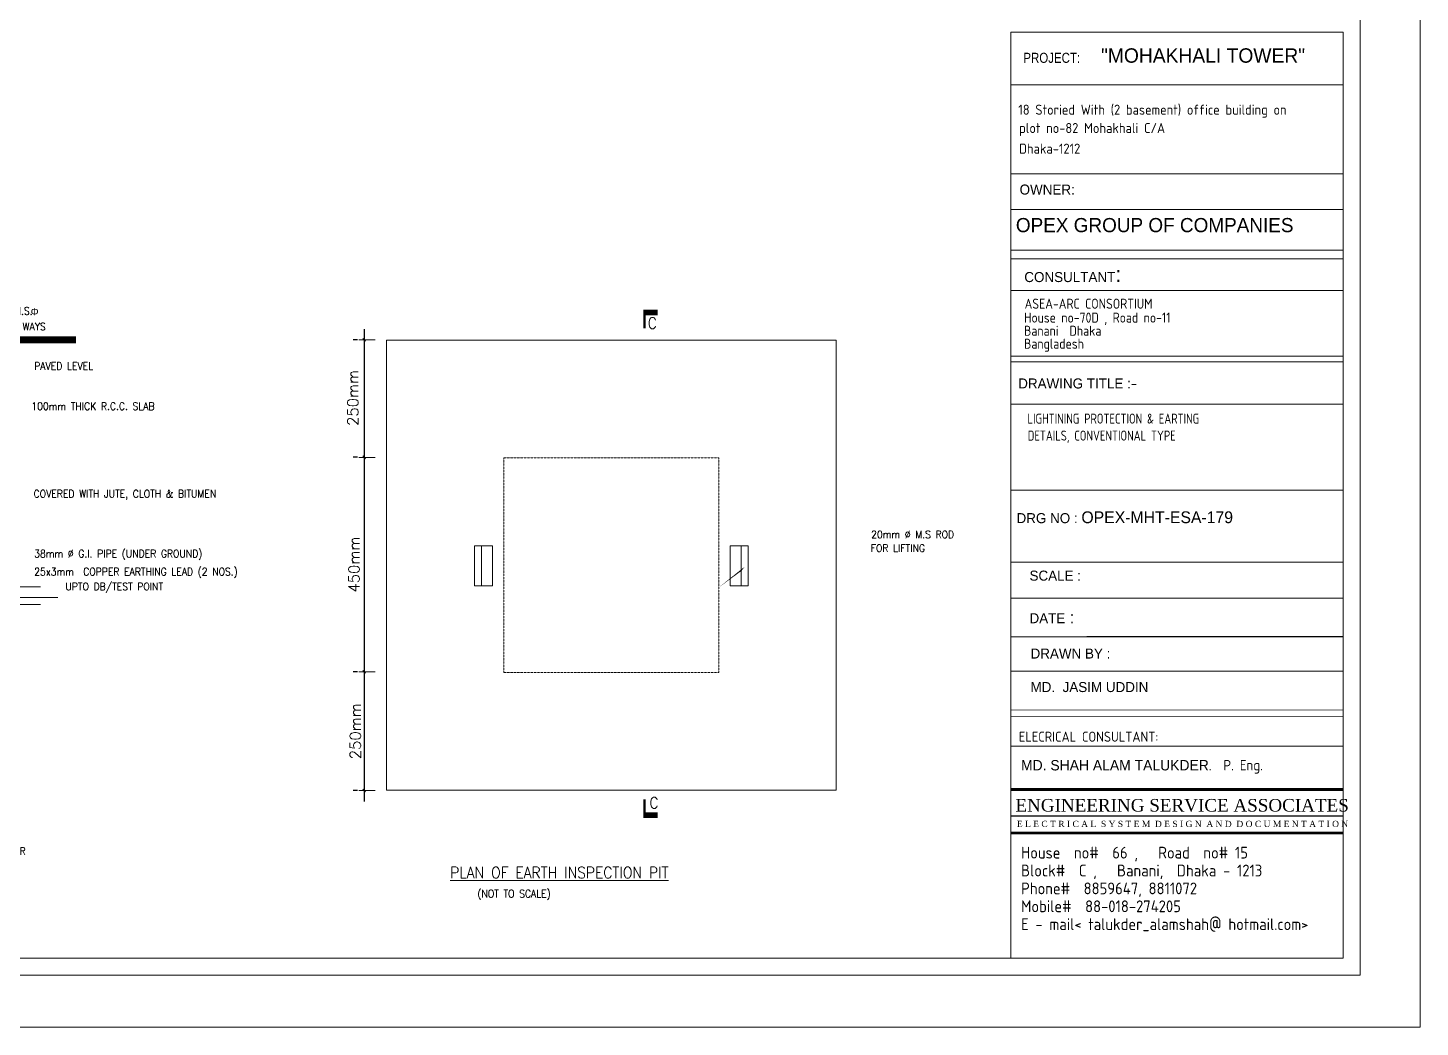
# Model space of a CAD drawing. Extents: x 227908 to 346795, y -79583 to 2597.
# Drawn here: x 295575 to 346795, y -79583 to -42831 of the extents above; entities that cross this region are included whole.
import ezdxf

# ---------------------------------------------------------------- set-up
doc = ezdxf.new("R2010")
doc.units = 0
doc.header["$LTSCALE"] = 3
doc.header["$MEASUREMENT"] = 0
doc.header["$PDMODE"] = 2
doc.header["$PDSIZE"] = -100
doc.linetypes.add('DASHED', pattern=[0.75, 0.5, -0.25])
doc.linetypes.add('HIDDEN', pattern=[0.375, 0.25, -0.125])
doc.layers.get('0').update_dxf_attribs({"linetype": 'CONTINUOUS'})
doc.layers.get('DEFPOINTS').update_dxf_attribs({"linetype": 'CONTINUOUS'})
for name, color, linetype in [('COL', 1, 'CONTINUOUS'), ('DIM', 3, 'CONTINUOUS'), ('TEXT', 4, 'CONTINUOUS'), ('TITLE', 6, 'CONTINUOUS'), ('WALL', 3, 'CONTINUOUS')]:
    doc.layers.add(name, color=color, linetype=linetype)
doc.styles.add('24IN', font='isocp.shx', dxfattribs={"height": 24})
doc.styles.add('COMIC SANS', font='comic.TTF')
doc.styles.add('GREEKS', font='greeks')
doc.styles.add('ROMANS', font='romans')
doc.styles.add('RT', font='ROMANT.SHX')
doc.styles.add('TITEL', font='TIMES.TTF', dxfattribs={"height": 0.5})
doc.dimstyles.new('G_DIM', dxfattribs={"dimtxt": 400, "dimasz": 100, "dimexe": 400, "dimexo": 250, "dimgap": 100, "dimtad": 1, "dimdec": 0, "dimlfac": -1, "dimzin": 1, "dimdsep": 46, "dimtxsty": 'ROMANS', "dimblk1": 'OBLIQUE', "dimblk2": 'OBLIQUE', "dimsah": 1, "dimcen": 0.09375, "dimdle": 400, "dimclrt": 6, "dimadec": 0, "dimazin": 0, "dimtfac": 1, "dimtdec": 4, "dimtofl": 0, "dimtmove": 2, "dimatfit": 3, "dimldrblk": 'OBLIQUE', "dimfxl": 1, "dimtolj": 1, "dimtzin": 3, "dimarcsym": 0})

# ---------------------------------------------------------------- blocks, each defined once
blk = doc.blocks.new('_OBLIQUE')
at = {"color": 0, "linetype": 'ByBlock'}
blk.add_line((-0.5, -0.5), (0.5, 0.5), dxfattribs=at)
blk = doc.blocks.new('*D31')
at = {"layer": 'DEFPOINTS', "color": 0}
for p in [(307947, -58626), (307947, -66519), (307947, -66519)]:
    blk.add_point(p, dxfattribs=at)
at = {"layer": 'TEXT', "color": 0, "lineweight": -2}
for p, q in [((307947, -58226), (307947, -66919)), ((307697, -58626), (307547, -58626)), ((307697, -66519), (307547, -66519))]:
    blk.add_line(p, q, dxfattribs=at)
at = {"layer": 'TEXT', "color": 0, "lineweight": -2, "xscale": 100, "yscale": 100, "zscale": 100}
for p, rotation in [((307947, -58626), 90), ((307947, -66519), 270)]:
    blk.add_blockref('_OBLIQUE', p, dxfattribs=dict(at, rotation=rotation))
at = {"layer": 'TEXT', "color": 6, "lineweight": 13, "insert": (307575, -62573), "char_height": 400, "attachment_point": 5, "rotation": 90, "style": 'ROMANS'}
blk.add_mtext('\\A1;450mm', dxfattribs=at)
blk = doc.blocks.new('*D32')
at = {"layer": 'DEFPOINTS', "color": 0}
for p in [(307947, -66519), (307947, -70883), (307947, -70883)]:
    blk.add_point(p, dxfattribs=at)
at = {"layer": 'TEXT', "color": 0, "lineweight": -2}
for p, q in [((307697, -66519), (307547, -66519)), ((307947, -66119), (307947, -71283)), ((307697, -70883), (307547, -70883))]:
    blk.add_line(p, q, dxfattribs=at)
at = {"layer": 'TEXT', "color": 0, "lineweight": -2, "xscale": 100, "yscale": 100, "zscale": 100}
for p, rotation in [((307947, -66519), 90), ((307947, -70883), 270)]:
    blk.add_blockref('_OBLIQUE', p, dxfattribs=dict(at, rotation=rotation))
at = {"layer": 'TEXT', "color": 6, "lineweight": 13, "insert": (307622, -68701), "char_height": 400, "attachment_point": 5, "rotation": 90, "style": 'ROMANS'}
blk.add_mtext('\\A1;250mm', dxfattribs=at)
blk = doc.blocks.new('*D33')
at = {"layer": 'DEFPOINTS', "color": 0}
for p in [(307947, -54309), (307947, -58626), (307947, -58626)]:
    blk.add_point(p, dxfattribs=at)
at = {"layer": 'TEXT', "color": 0, "lineweight": -2}
for p, q in [((307947, -53909), (307947, -59026)), ((307697, -54309), (307547, -54309)), ((307697, -58626), (307547, -58626))]:
    blk.add_line(p, q, dxfattribs=at)
at = {"layer": 'TEXT', "color": 0, "lineweight": -2, "xscale": 100, "yscale": 100, "zscale": 100}
for p, rotation in [((307947, -54309), 90), ((307947, -58626), 270)]:
    blk.add_blockref('_OBLIQUE', p, dxfattribs=dict(at, rotation=rotation))
at = {"layer": 'TEXT', "color": 6, "lineweight": 13, "insert": (307529, -56444), "char_height": 400, "attachment_point": 5, "rotation": 90, "style": 'ROMANS'}
blk.add_mtext('\\A1;250mm', dxfattribs=at)

msp = doc.modelspace()

# ---------------------------------------------------------------- linework, layer by layer
at = {"layer": 'COL', "color": 0, "lineweight": 13}
msp.add_lwpolyline([(321836.52189, -62796.20231, 0, 131.67, 0), (322129.69309, -62500.84157, 0, 0, 0), (323394.67325, -61488.23798, 0, 0, 0), (326172.28315, -61488.23798, 0, 0, 0)], format="xyseb", dxfattribs=at)
at = {"layer": 'DEFPOINTS', "color": 0, "lineweight": 13, "ltscale": 0.5}
msp.add_lwpolyline([(227908.1242, -79583.1619), (346795.47958, -79583.1619), (346795.47958, 2597.01741), (227908.1242, 2597.01741)], close=True, dxfattribs=at)
at = {"layer": 'DIM', "color": 0, "lineweight": 13}
for p, q in [((312259.70204, -61878.92178), (312259.70204, -63356.18907)), ((321819.90495, -61878.92178), (321819.90495, -63356.18907))]:
    msp.add_line(p, q, dxfattribs=at)
for points in [[(312006.13063, -61878.92178), (312006.13063, -63356.18907), (312664.33641, -63356.18907), (312664.33641, -61878.92178)], [(322073.47636, -61878.92178), (322073.47636, -63356.18907), (321415.27058, -63356.18907), (321415.27058, -61878.92178)]]:
    msp.add_lwpolyline(points, close=True, dxfattribs=at)
at = {"layer": 'TITLE', "color": 0, "linetype": 'ByBlock', "lineweight": 13}
for p, q in [((331733.34954, -74224.33947), (331733.34954, -42993.55369)), ((331733.34954, -42993.55369), (343963.02802, -42993.55369)), ((343963.02802, -42993.55369), (343963.02802, -74224.33947)), ((331733.34954, -51798.05206), (331733.34954, -44556.50706)), ((343963.02802, -44556.50706), (343963.02802, -51798.05206)), ((331733.34954, -44930.0034), (343963.02802, -44930.0034)), ((331733.34954, -48196.36803), (343963.02802, -48196.36803)), ((331733.34954, -49512.42124), (343963.02802, -49512.42124)), ((343963.02802, -51011.75533), (331733.34954, -51011.75533)), ((331733.34954, -51325.95549), (343963.02802, -51325.95549)), ((331733.34954, -54900.41096), (331733.34954, -52112.25221)), ((343963.02802, -52112.25221), (343963.02802, -54900.41096)), ((331733.34954, -52488.50633), (343963.02802, -52488.50633)), ((343963.02802, -54900.41096), (331733.34954, -54900.41096)), ((331733.34954, -55118.82897), (343963.02802, -55118.82897)), ((331733.34954, -56666.47492), (343963.02802, -56666.47492)), ((331733.34954, -59828.53545), (343963.02802, -59828.53545)), ((331733.34954, -62480.69248), (343963.02802, -62480.69248)), ((331733.34954, -63806.77099), (341025.94612, -63806.77099)), ((331733.34954, -63806.77099), (343963.02802, -63806.77099)), ((334531.12712, -65220.8373), (343963.02802, -65220.8373)), ((331733.34954, -66496.73893), (343963.02802, -66496.73893)), ((331733.34954, -69252.61186), (343963.02802, -69252.61186)), ((331733.34954, -70837.77742), (343963.02802, -70837.77742)), ((231398.43295, -77048.22413), (343963.02802, -77048.22413))]:
    msp.add_line(p, q, dxfattribs=at)
at = {"layer": 'TITLE', "color": 0, "lineweight": 13}
for p, q in [((331733.34954, -70810.50914), (343963.02802, -70810.50914)), ((331733.34954, -70832.21101), (343963.02802, -70832.21101)), ((331733.34954, -70849.96711), (343963.02802, -70849.96711)), ((331733.34954, -70877.30245), (343963.02802, -70877.30245)), ((331733.34954, -71809.97956), (343963.02802, -71809.97956)), ((331733.34954, -71822.70242), (343963.02802, -71822.70242)), ((331733.34954, -72408.16694), (343963.02802, -72408.16694)), ((331733.34954, -72429.86881), (343963.02802, -72429.86881)), ((331733.34954, -72447.62491), (343963.02802, -72447.62491)), ((331733.34954, -72474.96025), (343963.02802, -72474.96025))]:
    msp.add_line(p, q, dxfattribs=at)
at = {"layer": 'TITLE', "color": 0, "linetype": 'ByBlock', "lineweight": 13}
for points in [[(230772.55211, 1113.61015), (344588.90885, 1113.61015), (344588.90885, -77674.10496), (230772.55211, -77674.10496)], [(343963.02802, -67927.76248), (343963.02802, -65230.68591), (331733.34954, -65230.68591), (331733.34954, -67908.41453)]]:
    msp.add_lwpolyline(points, close=True, dxfattribs=at)
msp.add_lwpolyline([(343963.02802, -77048.22413), (343963.02802, -68169.59327), (331733.34954, -68150.24532), (331733.34954, -77048.22413)], dxfattribs=at)
at = {"layer": 'WALL', "color": 0, "lineweight": 13}
for p, q in [((307754.89824, -54308.58969), (308354.9407, -54308.58969)), ((308768.95316, -54320.48554), (308768.95316, -70862.1862)), ((308768.95316, -54320.48554), (325310.65383, -54320.48554)), ((325310.65383, -54320.48554), (325310.65383, -70862.1862)), ((307754.89824, -58626.41368), (308354.9407, -58626.41368)), ((288685.12644, -63387.0004), (296043.95875, -63387.0004)), ((285916.00752, -64043.6228), (296043.95875, -64043.6228)), ((307754.89824, -66519.19971), (308354.9407, -66519.19971)), ((307754.89824, -70883.45349), (308354.9407, -70883.45349)), ((308768.95316, -70862.1862), (325310.65383, -70862.1862)), ((308768.95316, -70862.1862), (325310.65383, -70862.1862))]:
    msp.add_line(p, q, dxfattribs=at)
at = {"layer": 'WALL', "color": 0, "linetype": 'HIDDEN', "lineweight": 13}
for p, q in [((313088.83739, -58640.36976), (313088.83739, -66542.30198)), ((313088.83739, -58640.36976), (320990.7696, -58640.36976)), ((320990.7696, -58640.36976), (320990.7696, -66542.30198)), ((313088.83739, -66542.30198), (320990.7696, -66542.30198))]:
    msp.add_line(p, q, dxfattribs=at)
at = {"layer": 'WALL', "color": 0, "lineweight": 13}
for points, const_width in [([(318215.59913, -53302.03137), (318746.35601, -53302.03137)], 207.35444), ([(318259.88984, -53881.74004), (318259.88984, -53302.03137)], 87.78), ([(293861.79937, -54306.62925), (297343.61647, -54306.62925)], 259.19305), ([(318259.88984, -71204.96848), (318259.88984, -71784.67715)], 87.78), ([(318215.59913, -71784.67715), (318746.35601, -71784.67715)], 207.35444)]:
    msp.add_lwpolyline(points, dxfattribs=dict(at, const_width=const_width))
at = {"layer": 'WALL', "color": 0, "linetype": 'DASHED', "lineweight": 13, "const_width": 43.89}
msp.add_lwpolyline([(286368.13909, -62185.82218), (286660.15619, -62185.82218), (286676.27489, -62186.32975, -0.3421488054), (286922.1092, -62400.93606), (286922.1092, -62462.42065), (286921.16992, -63476.46433, 0.387352027), (287257.89067, -63783.45541), (287257.89067, -63783.45541), (288348.81976, -63782.61467), (296683.36358, -63782.61467)], format="xyb", dxfattribs=at)

# ---------------------------------------------------------------- texts
at = {"layer": 'TEXT', "color": 0, "lineweight": 13, "style": 'RT', "width": 0.9}
for s, height, p in [('R.C.C PIT COVER 6mm  M.S.', 276.4725902, (290918.76052, -53381.86205)), ('BAR @150mm C/C BOTH WAYS', 276.4725902, (290944.70984, -53952.36808)), ('C', 414.70889, (318379.57566, -53896.88959)), ('PAVED LEVEL', 276.4725902, (295811.11624, -55407.46713)), ('100mm THICK R.C.C. SLAB', 276.4725902, (295703.75083, -56886.40205)), ('COVERED WITH JUTE, CLOTH & BITUMEN', 276.4725902, (295787.82344, -60104.23751)), ('20mm %%C M.S ROD', 276.4725902, (326599.26759, -61600.4704)), ('FOR LIFTING', 276.4725902, (326585.29522, -62105.52243)), ('38mm %%c G.I. PIPE (UNDER GROUND)', 276.4725902, (295809.25875, -62306.45698)), ('25x3mm  COPPER EARTHING LEAD (2 NOS.)', 276.4725902, (295809.25875, -62969.6283)), ('UPTO DB/TEST POINT', 276.4725902, (296957.58743, -63516.08292)), ('C', 414.70889, (318442.09736, -71543.01104)), ('3mm %%c HOLES ACCROSS THE PIPE DIAMETER', 276.4725902, (287916.15094, -73248.3003)), ('%%UPLAN OF EARTH INSPECTION PIT', 414.7088854, (311113.52717, -74106.95609)), ('PLAN OF EARTH INSPECTION PIT', 414.7088854, (311113.52717, -74106.95609)), ('(NOT TO SCALE)', 276.4725902, (312113.2219, -74812.67938))]:
    msp.add_text(s, height=height, dxfattribs=at).set_placement(p)
at = {"layer": 'TEXT', "color": 0, "lineweight": 13, "style": 'GREEKS'}
msp.add_text('F', height=276.47259, dxfattribs=at).set_placement((295678.19996, -53407.63348))
at = {"layer": 'TITLE', "color": 0, "lineweight": 13}
for s, height, style, p in [('"MOHAKHALI TOWER"', 529.5430308, 'COMIC SANS', (335055.81681, -44112.95303)), ('18 Storied With (2 basement) office building on', 369.2818896, '24IN', (332012.27761, -46025.38128)), ('plot no-82 Mohakhali C/A', 369.2818896, '24IN', (332043.30384, -46700.37707)), ('Dhaka-1212', 369.28189, '24IN', (332043.30384, -47458.86546)), ('ENGINEERING SERVICE ASSOCIATES', 464.0035218, 'TITEL', (331906.1116, -71655.18732)), ('E L E C T R I C A L  S Y S T E M  D E S I G N  A N D  D O C U M E N T A T I O N', 231.1139853, 'TITEL', (331959.37211, -72224.30479))]:
    msp.add_text(s, height=height, dxfattribs=dict(at, style=style)).set_placement(p)
at = {"layer": 'TITLE', "color": 0, "lineweight": 13, "style": '24IN'}
for s, height, width, p in [('ASEA-ARC CONSORTIUM', 369.2818896, 0.95, (332243.94692, -53160.07455)), ('House no-70D , Road no-11', 369.2818896, 0.95, (332223.5528, -53671.66189)), ('Banani  Dhaka', 369.2818896, 0.95, (332223.5528, -54156.6467)), ('Bangladesh', 369.28189, 0.95, (332223.5528, -54633.14777)), ('LIGHTINING PROTECTION & EARTING ', 369.2818896, 0.85, (332351.43515, -57386.53662)), ('DETAILS, CONVENTIONAL TYPE', 369.2818896, 0.85, (332359.80524, -58011.22149))]:
    msp.add_text(s, height=height, dxfattribs=dict(at, width=width)).set_placement(p)
at = {"layer": 'TITLE', "color": 0, "lineweight": 13, "attachment_point": 1, "style": '24IN'}
for s, insert, char_height in [('{\\fTechnicLite|b0|i0|c2|p2;PROJECT:}', (332196.61084, -43748.38587), 369.2818896), ('{\\fFutura Lt BT|b0|i0|c0|p34;\\C3; OWNER:\\P\\P\\H1.41x;OPEX GROUP OF COMPANIES}', (331922.52892, -48593.60927), 369.2818896), ('{\\fFutura Lt BT|b0|i0|c0|p34;\\C3;CONSULTANT\\H1.567x;:\\H0.6382x;\\C154;}', (332233.3253, -51601.95271), 369.2818896), ('{\\fFutura Lt BT|b0|i0|c0|p34;\\C3;DRAWING TITLE :\\Fisocp.shx;-}', (332009.1931, -55724.75364), 369.2818896), ('{\\fFutura Lt BT|b0|i0|c0|p34;\\C3;DRG NO :\\C154; \\H1.175x;OPEX-MHT-ESA-179}', (331946.80493, -60613.58948), 369.2818896), ('{\\fFutura Lt BT|b0|i0|c0|p34;\\C3;SCALE :}', (332424.83374, -62792.62058), 369.2818896), ('{\\fFutura Lt BT|b0|i0|c0|p34;\\C3;DATE\\H1.19x; :\\C154;}', (332424.83374, -64289.34086), 369.2818896), ('{\\fFUTURA LT BT|b0|i0|c0|p34;\\C3;DRAWN BY :\\P\\P\\C154;MD.  JASIM UDDIN}', (332462.58724, -65658.80029), 369.2818896), ('{\\C3;ELECRICAL CONSULTANT:}', (332031.37398, -68716.16097), 369.2818896), ('{\\fFUTURA LT BT|b0|i0|c0|p34;MD. SHAH ALAM TALUKDER}.  P. Eng.', (332112.61863, -69758.1012), 382.6066679)]:
    msp.add_mtext(s, dxfattribs=dict(at, insert=insert, char_height=char_height))
at = {"layer": 'TITLE', "color": 0, "lineweight": 13, "insert": (332113.30581, -72948.40878), "char_height": 433.97261673, "attachment_point": 1, "line_spacing_factor": 0.909184, "style": '24IN'}
msp.add_mtext('{\\Fisocp3.shx|c1;House  no}#{\\Fisocp3.shx|c1;  }66{\\Fisocp3.shx|c1; ,   Road  no}#{\\Fisocp3.shx|c1; }15\\P{\\Fisocp3.shx|c1;Block}#{\\Fisocp3.shx|c1;  }C{\\Fisocp3.shx|c1; ,   Banani,  Dhaka - 1213\\PPhone}#{\\Fisocp3.shx|c1;  }8859647,{\\Fisocp3.shx|c1; }8811072\\PMobile#  88-018-274205\\P{\\Fisocp3.shx|c1;E - mail}<{\\Fisocp3.shx|c1; }talukder_alamshah@ hotmail.com>', dxfattribs=at)

# ---------------------------------------------------------------- dimensions: what is measured, and where the dimension line sits
at = {"layer": 'TEXT', "color": 0, "lineweight": 13}
for base, p1, p2, text, picture, middle in [((307946.89824, -58626.41368), (307946.89824, -54308.58969), (307946.89824, -58626.41368), '250mm', '*D33', (307528.76878, -56444.28679)), ((307946.89824, -66519.19971), (307946.89824, -58626.41368), (307946.89824, -66519.19971), '450mm', '*D31', (307575.22761, -62572.8067)), ((307946.89824, -70883.45349), (307946.89824, -66519.19971), (307946.89824, -70883.45349), '250mm', '*D32', (307621.68644, -68701.3266))]:
    dim = msp.add_linear_dim(base=base, p1=p1, p2=p2, angle=90, text=text, dimstyle='G_DIM', dxfattribs=at)
    dim.commit()
    dim.dimension.update_dxf_attribs({"geometry": picture, "text_midpoint": middle, "dimtype": 160})

doc.saveas('drawing.dxf')
